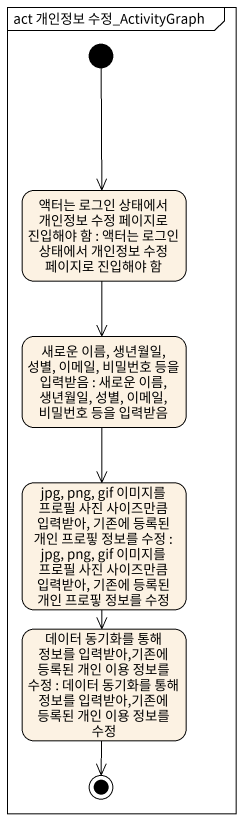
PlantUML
@startuml
mainframe act 개인정보 수정_ActivityGraph
hide empty description
state "액터는 로그인 상태에서 개인정보 수정 페이지로 진입해야 함 : 액터는 로그인 상태에서 개인정보 수정 페이지로 진입해야 함" as 액터는_로그인_상태에서_개인정보_수정_페이지로
state "새로운 이름, 생년월일, 성별, 이메일, 비밀번호 등을 입력받음 : 새로운 이름, 생년월일, 성별, 이메일, 비밀번호 등을 입력받음" as 새로운_이름_생년월일_성별_이메일_비밀번호_등을
state "jpg, png, gif 이미지를 프로필 사진 사이즈만큼 입력받아, 기존에 등록된 개인 프로핗 정보를 수정 : jpg, png, gif 이미지를 프로필 사진 사이즈만큼 입력받아, 기존에 등록된 개인 프로핗 정보를 수정" as jpg_png_gif_이미지를_프로필_사진
state "데이터 동기화를 통해 정보를 입력받아,기존에 등록된 개인 이용 정보를 수정 : 데이터 동기화를 통해 정보를 입력받아,기존에 등록된 개인 이용 정보를 수정" as 데이터_동기화를_통해_정보를_입력받아_기존에
[*] --> 액터는_로그인_상태에서_개인정보_수정_페이지로
액터는_로그인_상태에서_개인정보_수정_페이지로 --> 새로운_이름_생년월일_성별_이메일_비밀번호_등을
새로운_이름_생년월일_성별_이메일_비밀번호_등을 --> jpg_png_gif_이미지를_프로필_사진
jpg_png_gif_이미지를_프로필_사진 --> 데이터_동기화를_통해_정보를_입력받아_기존에
데이터_동기화를_통해_정보를_입력받아_기존에 --> [*]
@enduml
